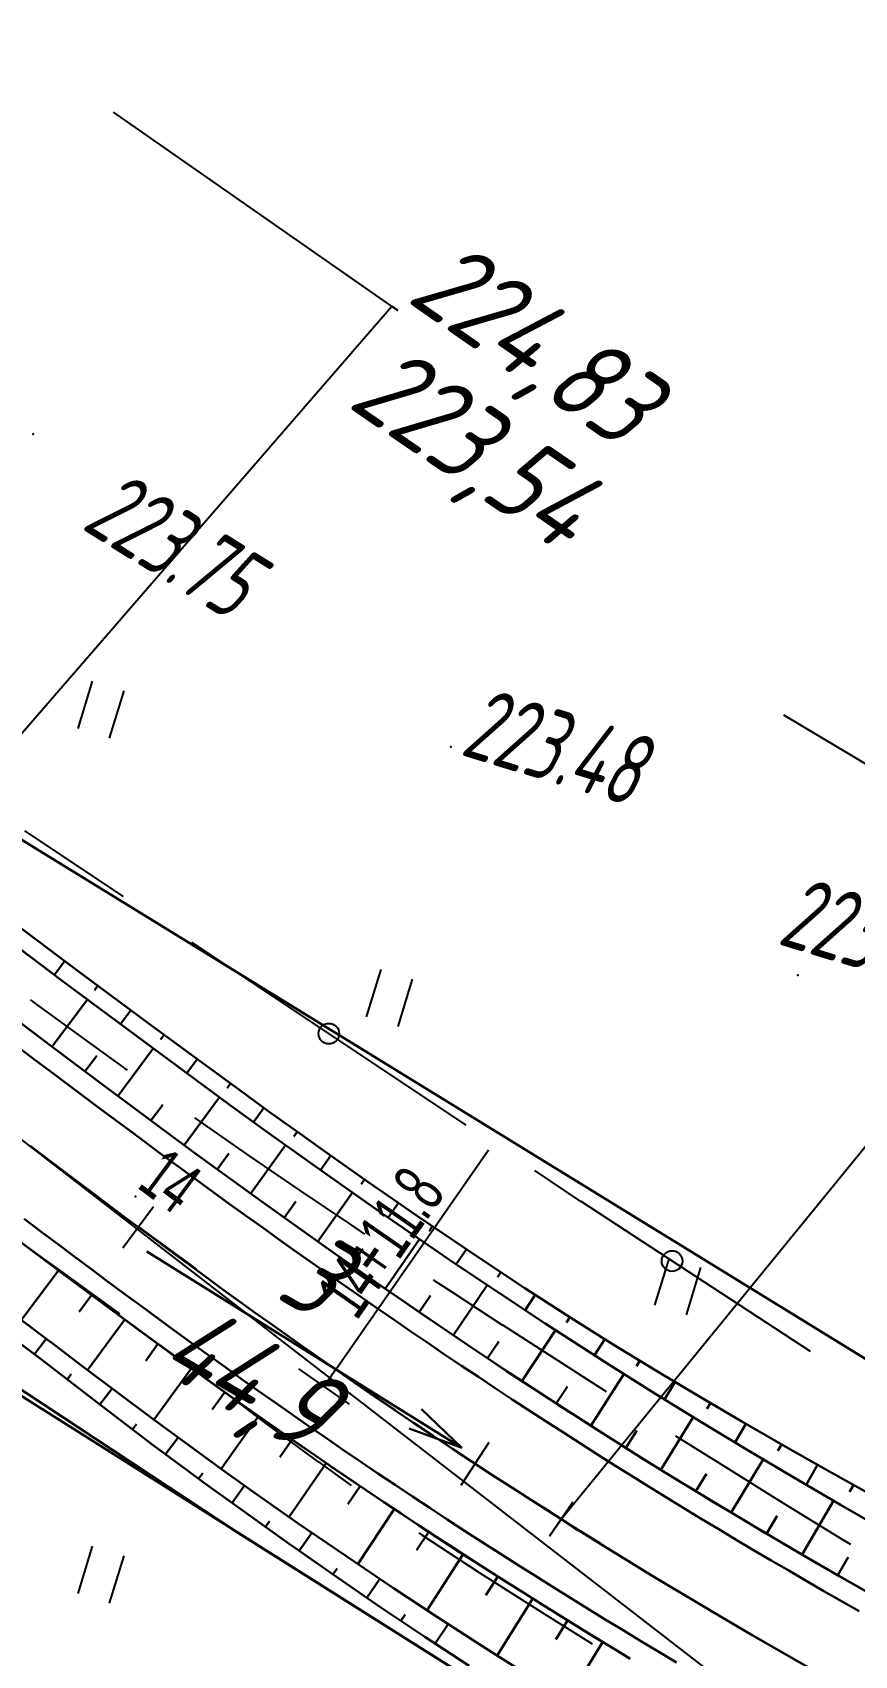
# Model space of a CAD drawing. Header units: millimetres. Extents: x -1799 to 6962, y -1020 to 4121.
# Drawn here: x -483.9 to -444, y 3369.6 to 3448.4 of the extents above; entities that cross this region are included whole.
import ezdxf
from ezdxf import colors
from ezdxf.entities.mleader import LeaderData, LeaderLine
from ezdxf.math import Vec2, Vec3

# ---------------------------------------------------------------- set-up
doc = ezdxf.new("R2010")
doc.units = ezdxf.units.MM
doc.linetypes.add('CONTI', pattern=[0])
doc.linetypes.add('STROT', pattern=[1.7, 0.5, -1.2])
for name, color, linetype, lineweight in [('10', 1, 'Continuous', 35), ('КОПИЯ_ОСЬ_13_ОТКОСЫ', 7, 'Continuous', 30), ('КОПИЯ_ОСЬ_ГРАНИЦЫ_ПОЛОС', 7, 'Continuous', 30), ('ОСЬ_ВЕРХ_ПОКРЫТИЯ_ГРАНИЦЫ_ПОЛОС', 7, 'Continuous', 30), ('ОСЬ_ВЕРХ_ПОКРЫТИЯ_ОСЬ', 1, 'Continuous', 30), ('Отметки', 5, 'Continuous', 30), ('Уклоны ПЧ', 5, 'Continuous', 30)]:
    doc.layers.add(name, color=color, linetype=linetype, lineweight=lineweight)
for name, color, linetype in [('_Ростелеком', 6, 'Continuous'), ('PI_OTDEFAULT', 172, 'CONTI'), ('PI_TTDEFAULT', 5, 'CONTI'), ('PLN_O', 7, 'CONTI'), ('SIT_LDEFAULT', 7, 'CONTI'), ('ZAPSKDEFAULT', 7, 'CONTI'), ('КОПИЯ_ОСЬ_ТАНГЕНСЫ', 1, 'Continuous'), ('ОСЬ_ВЕРХ_ПОКРЫТИЯ_ПИКЕТЫ', 1, 'Continuous'), ('ОСЬ_ВЕРХ_ПОКРЫТИЯ_РАЗБИВКА_КРИВ', 1, 'Continuous'), ('ОСЬ_ВЕРХ_ПОКРЫТИЯ_ТАНГЕНСЫ', 1, 'Continuous'), ('разметка', 7, 'Continuous')]:
    doc.layers.add(name, color=color, linetype=linetype)
doc.styles.add('eskd', font='spds.shx', dxfattribs={"width": 1.2, "oblique": 15})
doc.styles.get("Standard").update_dxf_attribs({"font": 'arial.ttf'})
doc.styles.add('STYLE1', font='romand.shx', dxfattribs={"width": 0.9})
doc.styles.add('ГОСТ', font='', dxfattribs={"oblique": 15, "height": 4})
doc.styles.get('ГОСТ').set_extended_font_data('GOST type A')
doc.linetypes.add('кабель_связи_проект.', pattern='A,10,-1,["/",STYLE1,S=3,R=0,X=0,Y=-1.5],-4.1', length=15.1)

# ---------------------------------------------------------------- blocks, each defined once
blk = doc.blocks.new('BL_2011')
at = {"color": 0}
for p, q in [((0, 0), (0, 2.4)), ((1.6, 0), (1.6, 2.4))]:
    blk.add_line(p, q, dxfattribs=at)
blk = doc.blocks.new('_None')
blk = doc.blocks.new('Крест')
at = {"layer": 'Отметки'}
for points in [[(0, 1), (0, -1)], [(-1, 0), (1, 0)]]:
    blk.add_lwpolyline(points, dxfattribs=at)
blk = doc.blocks.new('Стрелка')
at = {"layer": 'Уклоны ПЧ', "ltscale": 2}
for points in [[(-0.02342005360436872, -0.04794833697465961), (-0.02342005360436872, 17.97170368749525)], [(-0.02342005360436872, -0.04794833697465961), (-0.5784949510263147, 2.621650927669716)], [(-0.02342005360436872, -0.04794833697465961), (0.5316548438175772, 2.621650927669716)]]:
    blk.add_lwpolyline(points, dxfattribs=at)

msp = doc.modelspace()

# ---------------------------------------------------------------- linework, layer by layer
at = {"layer": '10'}
for points in [[(-1127.044035623481, 3748.853480735247), (-1082.584035623519, 3724.793480734726), (-1040.334035623519, 3713.903480735061), (-945.9640356234067, 3701.783480734949), (-821.164035623593, 3695.803480735433), (-801.8740356235558, 3692.213480734651), (-802.5440356234812, 3689.663480734837), (-744.5440356234812, 3662.453480734875), (-623.344035623295, 3533.8734807348), (-488.3940356235744, 3411.683480735322), (-417.2740356234626, 3367.923480734614), (-360.3940356235744, 3343.983480735135), (-65.03403562370477, 3344.8734807348)], [(-292.8940356235744, 3314.103480735247), (-344.7340356234254, 3319.753480734688), (-352.2740356234626, 3320.573480734986), (-411.164035623593, 3343.133480735508), (-413.7040356236303, 3334.31348073521), (-420.2240356236489, 3338.423480734614), (-418.4240356233695, 3343.833480734763), (-451.844035623295, 3361.683480735322), (-499.7340356234254, 3391.903480735061), (-538.6840356236116, 3423.593480734539), (-636.5140356236861, 3515.243480734912), (-636.5140356236861, 3515.243480734912), (-707.1340356233322, 3591.213480734651), (-744.2240356236489, 3631.303480735433), (-771.1140356233136, 3652.853480735247), (-773.6540356233509, 3647.183480735322), (-777.2440356236675, 3649.833480734763)]]:
    msp.add_lwpolyline(points, dxfattribs=at)
at = {"layer": '_Ростелеком', "linetype": 'кабель_связи_проект.', "lineweight": 40, "ltscale": 0.25}
msp.add_lwpolyline([(-948.5302202035, 3678.474030340475), (-823.7066648495584, 3672.227009011817), (-802.844035623586, 3667.693480735098), (-774.3940356235744, 3654.573480734986), (-771.1140356126616, 3652.853480759461), (-744.0636659028733, 3631.703854776372), (-653.9126219108202, 3534.93125794587), (-613.1441600457092, 3493.635323407513), (-571.1658693935515, 3454.304877544207), (-538.3675685734397, 3423.835414310371), (-499.7591154330203, 3392.664116248873), (-473.8565671725864, 3375.57403624655), (-451.8440356216943, 3361.68348073439), (-428.9018793791383, 3349.429815595423), (-411.164035623593, 3343.133480735508), (-385.1098188510132, 3333.152446087835), (-352.0277874414078, 3321.936123875354), (-297.633610854673, 3315.250894390431)], dxfattribs=at)
at = {"layer": 'PI_TTDEFAULT', "color": 5}
for p in [(-483.838299623565, 3428.929215735209, 223.755), (-463.5582996235953, 3413.749215735507, 223.48), (-446.7082996235604, 3402.659211734695, 223.777), (-478.868299623593, 3391.909211734695, 223.545), (-458.548299623586, 3384.059212735307, 223.406)]:
    msp.add_point(p, dxfattribs=at)
at = {"layer": 'PLN_O'}
for p, q in [((-484.2582996235487, 3409.669213734952), (-479.4682996235697, 3406.479210735683)), ((-476.1382996235534, 3404.259217735765), (-462.8282996235557, 3395.379212735606)), ((-459.4982996235976, 3393.169213734952), (-457.2582996235487, 3391.669213734952)), ((-457.2482996235976, 3391.679215735209), (-446.118299623593, 3384.399216735189))]:
    msp.add_line(p, q, dxfattribs=at)
for centre in [(-469.478299623579, 3399.819214735565), (-452.8182996236046, 3388.779213735287)]:
    msp.add_circle(centre, 0.5, dxfattribs=at)
at = {"layer": 'SIT_LDEFAULT', "color": 7}
for p, q in [((-481.0682996236046, 3399.359215734911), (-483.9682996235697, 3401.45921473523)), ((-479.2482996235976, 3398.049218735111), (-481.0682996236046, 3399.359215734911)), ((-475.728299623579, 3395.559212735307), (-475.978299623579, 3395.729210735683)), ((-473.3082996235953, 3393.869217735169), (-475.728299623579, 3395.559212735307)), ((-470.868299623593, 3392.199212734972), (-473.3082996235953, 3393.869217735169)), ((-468.4182996235813, 3390.549218735111), (-470.868299623593, 3392.199212734972)), ((-485.0382996235767, 3390.109215734911), (-482.368299623593, 3388.20921473523)), ((-467.728299623579, 3390.079216734891), (-468.4182996235813, 3390.549218735111)), ((-482.368299623593, 3388.20921473523), (-479.8782996236023, 3386.389214735863)), ((-463.4982996235976, 3387.26921173503), (-464.3982996235627, 3387.859215734911)), ((-461.0282996235674, 3385.649216735189), (-463.4982996235976, 3387.26921173503)), ((-479.8782996236023, 3386.399216735189), (-479.6382996235534, 3386.219216735487)), ((-458.548299623586, 3384.059212735307), (-461.0282996235674, 3385.659211734695)), ((-476.4382996236, 3383.809212735307), (-474.9482996235511, 3382.689217735467)), ((-455.9982996235976, 3382.429215735209), (-458.548299623586, 3384.059212735307)), ((-474.9382996236, 3382.699212734972), (-472.4682996235697, 3380.849213735585)), ((-472.4682996235697, 3380.849213735585), (-469.9882996235883, 3379.01921173503)), ((-450.3282996235557, 3378.839211735328), (-452.6282996236023, 3380.279213735287)), ((-469.978299623579, 3379.029213735287), (-468.3882996235534, 3377.879212735606)), ((-447.4182996235813, 3377.01921173503), (-450.3282996235557, 3378.839211735328)), ((-444.5282996235674, 3375.249215735507), (-447.4182996235813, 3377.01921173503)), ((-465.118299623593, 3375.579216734891), (-464.9482996235511, 3375.469216735487)), ((-464.9482996235511, 3375.469216735487), (-462.1882996236, 3373.659211734695)), ((-444.1382996235534, 3375.01921173503), (-444.5282996235674, 3375.249215735507)), ((-462.1882996236, 3373.659211734695), (-459.1282996236023, 3371.70921473523)), ((-459.1282996236023, 3371.70921473523), (-456.6982996235511, 3370.189217735467))]:
    msp.add_line(p, q, dxfattribs=at)
at = {"layer": 'КОПИЯ_ОСЬ_13_ОТКОСЫ'}
for points in [[(-526.3887497022715, 3436.393986142625), (-516.9778305128184, 3428.764210141649), (-513.0917068555918, 3425.66864434575), (-509.1887832716075, 3422.584934628953), (-506.0565200880137, 3420.123798764695), (-503.6667648389903, 3418.326160825242), (-488.7891861036387, 3407.191776669969), (-482.4212661817637, 3402.39114800786), (-479.2432571485606, 3400.015690244188), (-474.3141189649668, 3396.382236875047), (-472.4819656446543, 3395.05324212407), (-469.6921096876231, 3393.05699578618), (-466.8846145704356, 3391.085621274461), (-463.40814362317, 3388.699283994188), (-461.1966262891856, 3387.212864316453), (-458.9716812208262, 3385.746647275438), (-455.8853164747325, 3383.754948056688), (-453.6607376173106, 3382.352054990281), (-451.4236465528575, 3380.969181455125), (-449.17425690442, 3379.606388486375), (-446.9127212598887, 3378.263828671922), (-444.6392532423106, 3376.9415935645), (-442.3540359571543, 3375.639805234422)], [(-526.3887138196933, 3436.393987644848), (-516.9778251478183, 3428.764226902661), (-513.0917167493808, 3425.668645847973), (-509.1887626478183, 3422.584905613598), (-506.0565604993808, 3420.12378500813), (-503.6667899915683, 3418.326177586255), (-488.7892265150058, 3407.191778172192), (-482.4213065931308, 3402.391180027661), (-479.2432060071933, 3400.015691746411), (-474.3141288587558, 3396.382268894848), (-472.4819755384433, 3395.053228367505), (-469.6920585462558, 3393.057012547192), (-466.8845634290683, 3391.085638035473), (-463.4081229993808, 3388.699285496411), (-461.1965751478183, 3387.212835301098), (-458.9717216321933, 3385.746648777661), (-455.8852958509433, 3383.754949558911), (-453.6606864759433, 3382.352056492505), (-451.4236259290683, 3380.969182957348), (-449.1742362806308, 3379.606389988598), (-446.9127616712558, 3378.263860691723), (-444.6392021009433, 3376.941595066723), (-442.3540458509433, 3375.639776219067)], [(-526.47332781142, 3422.382698662964), (-519.4556276161074, 3416.796639092651), (-515.1174928504824, 3413.389900811401), (-509.1886598426699, 3408.771736748901), (-491.2955934364199, 3394.940804131714), (-487.7129518348574, 3392.19233001062), (-485.3134157020449, 3390.366463311401), (-483.3053590614199, 3388.850838311401), (-480.6793824989199, 3386.890389092651), (-478.0410768348574, 3384.946602471558), (-473.9404908973574, 3381.99164641687), (-471.5652467567324, 3380.321114190308), (-469.1744996864199, 3378.672920830933), (-467.1699830848574, 3377.317207940308), (-465.1547242957949, 3375.97748626062), (-463.1288453895449, 3374.653877862183), (-461.0924684364199, 3373.346382744995), (-459.0458375770449, 3372.05512297937), (-456.9889528114199, 3370.78022063562), (-454.9220582801699, 3369.521675713745)], [(-524.995304011265, 3417.086141037208), (-521.4335822095072, 3414.288777755958), (-517.8642462720072, 3411.50912992881), (-513.097095393101, 3407.825719284278), (-497.5142249097025, 3395.898641037208), (-491.9523505200541, 3391.617085861427), (-488.7506293286478, 3389.172902511817), (-483.0905951489603, 3384.921254562599), (-482.9272650708353, 3384.801000045997), (-481.473071955601, 3383.695088791114), (-478.005542658726, 3381.099416183692), (-474.5080451001322, 3378.54428617881), (-473.6768378247416, 3377.947835373146), (-473.2600897778666, 3377.650655197364), (-470.9667853345072, 3376.04607145713), (-468.6591376294291, 3374.462209152442), (-466.337329768101, 3372.899190353614), (-464.1981390942728, 3371.491689132911), (-462.0473517407572, 3370.102010177833), (-459.8850592602885, 3368.730275558692)], [(-524.99530046767, 3417.086128838745), (-521.433532889545, 3414.288765557495), (-517.864196952045, 3411.509102471558), (-513.097107108295, 3407.825691827026), (-497.5142213661074, 3395.898628838745), (-491.9523317176699, 3391.617073662964), (-488.7506715614199, 3389.172920830933), (-483.0906373817324, 3384.921272881714), (-482.9273073036074, 3384.800972588745), (-481.4730836707949, 3383.695076592651), (-478.0055543739199, 3381.099434502808), (-474.5079957801699, 3378.544319756714), (-473.6768190223574, 3377.947823174683), (-473.2600709754824, 3377.650642998901), (-470.9667360145449, 3376.046089776245), (-468.6591188270449, 3374.462227471558), (-466.3373414832949, 3372.899178155151), (-464.1981813270449, 3371.491707452026), (-462.0473024207949, 3370.10199797937), (-459.8850709754824, 3368.730293877808)], [(-485.0907455518809, 3405.447880185594), (-481.5119491651622, 3402.761295712938), (-478.1410842969981, 3400.254291928758), (-474.7581802442637, 3397.763569272508), (-473.803895576295, 3397.068302548875), (-472.3716140821543, 3396.030903256883), (-470.7776809766856, 3394.887821591844), (-469.5812088087168, 3394.036228574266), (-467.5842605665293, 3392.629200376024), (-466.383485420045, 3391.793720639695), (-465.1812149122325, 3390.964176572313), (-462.1751113966075, 3388.93036309575), (-459.9595352247325, 3387.464634335985), (-457.7307144239512, 3386.019169248094), (-455.6699844434825, 3384.734592832078), (-453.5986648634043, 3383.467228330125), (-451.5168472364512, 3382.217106259813), (-449.4247146680918, 3380.984348691453), (-447.3223892286387, 3379.769047177781), (-445.2100540235606, 3378.571262753953), (-443.08783112317, 3377.391117490281)], [(-482.2919174268809, 3403.346821225633), (-482.79681549817, 3402.674259580125)], [(-480.6908279493418, 3402.148289121141), (-480.8583999708262, 3401.923557675828)], [(-482.9215507337558, 3399.18335532063), (-481.1981620618808, 3401.476934422192)], [(-479.086122138795, 3400.954594052781), (-479.5903335645762, 3400.275120175828)], [(-477.4786697462168, 3399.764591611375), (-477.6462112501231, 3399.537723935594)], [(-481.3225517103183, 3397.981939305005), (-480.7480888196933, 3398.746465672192)], [(-479.7195243665683, 3396.786016453442), (-478.0028495618808, 3399.101385105786)], [(-475.8685012891856, 3398.578281796922), (-476.3691726759043, 3397.897083676805)], [(-474.2547622755137, 3397.396793759813), (-474.4207168653575, 3397.169041074266)], [(-478.1129569837558, 3395.594854344067), (-477.5406913587558, 3396.366643894848)], [(-476.5063896009433, 3394.403692234692), (-474.7831229993808, 3396.727972019848)], [(-472.635926826295, 3396.22235528325), (-473.1380325391856, 3395.529133237352)], [(-471.0115676954356, 3395.055546201219), (-471.1778274610606, 3394.823688901414)], [(-474.8940849134433, 3393.220281590161), (-474.3262138196933, 3393.999883640942)], [(-473.2745780775058, 3392.04663657063), (-471.5768241712558, 3394.401433933911)], [(-469.3820816114512, 3393.895924008836), (-469.8795181348887, 3393.189930356492)], [(-467.7471328809825, 3392.743961728563), (-467.9129654005137, 3392.508625424852)], [(-471.6495780775058, 3390.880865086255), (-471.0873222181308, 3391.668523777661)], [(-470.0188407728183, 3389.72290610188), (-468.3382987806308, 3392.101690281567)], [(-466.1053482130137, 3391.601810849656), (-466.5975051954356, 3390.88853875493)], [(-466.7367362806308, 3387.436529148755), (-465.0813407728183, 3389.847784031567)], [(-464.4546524122325, 3390.472599423875), (-464.6165176466075, 3390.233372128953)], [(-468.3807792493808, 3388.575506199536), (-467.8253593275058, 3389.37183188313)], [(-462.7981582716075, 3389.351902402391), (-463.292665107545, 3388.620945371141)], [(-482.6001588661074, 3388.321907647339), (-484.4065553504824, 3385.909737237183)], [(-463.4387626478183, 3385.173040379223), (-461.7898368665683, 3387.608709324536)], [(-461.1361404493418, 3388.239414609422), (-461.2984939649668, 3387.994114316453)], [(-480.9970094520449, 3387.126167901245), (-481.5960084754824, 3386.31977141687)], [(-465.0911063978183, 3386.299871433911), (-464.5391044446933, 3387.103460301098)], [(-459.4646316602793, 3387.141178525438), (-459.9541641309825, 3386.390507138719)], [(-479.3892213661074, 3385.936653741089), (-481.1956178504824, 3383.485115655151)], [(-457.7856460645762, 3386.054447568406), (-457.9471145704356, 3385.803104794969)], [(-460.1114921400058, 3382.953069676098), (-458.4823417493808, 3385.43091391438)], [(-484.4664191235697, 3384.773534225685), (-483.4852484692728, 3384.050740646583), (-480.7437628735697, 3381.929463791114), (-477.9847601880228, 3379.831029342872), (-476.3453558911478, 3378.604543136817), (-475.517993830601, 3377.999425338966), (-474.2685126294291, 3377.100484298927), (-471.5649909009135, 3375.168996261817), (-469.2646979321635, 3373.556722091896), (-466.9500006665385, 3371.965230392677), (-464.8118170727885, 3370.538075851661), (-462.6618231763041, 3369.128774093849)], [(-483.7627142895853, 3384.255147384864), (-483.2073859204447, 3385.008992599708)], [(-477.7754518348574, 3384.755196221558), (-478.3689576942324, 3383.931648858276)], [(-461.7788505384433, 3384.05737875813), (-461.2347831556308, 3384.872991551098)], [(-456.0897232130137, 3384.9943279395), (-456.5801101759043, 3384.2033123145)], [(-476.1528932411074, 3383.58588469812), (-477.9658815223574, 3381.070076592651)], [(-454.3862930372325, 3383.946354306688), (-454.5479446485606, 3383.681583798875)], [(-482.1782416333353, 3383.034871505958), (-481.9872015942728, 3383.281682419044)], [(-456.7543144056308, 3380.778326023755), (-455.1517753431308, 3383.289251316723)], [(-452.6756912305918, 3382.910099423875), (-453.1881424024668, 3382.057621396531)], [(-480.5937689770853, 3381.814443039161), (-480.0021857251322, 3382.586339401466)], [(-474.5303346473574, 3382.416634209839), (-475.1345826942324, 3381.578011162964)], [(-458.4365653821933, 3381.859991062817), (-457.8990897962558, 3382.689641941723)], [(-472.9011842567324, 3381.256538994995), (-474.7089235145449, 3378.689339287964)], [(-453.3680839368808, 3378.649236668286), (-451.7915458509433, 3381.194707859692)], [(-450.9580398634043, 3381.885563291063), (-451.1269241407481, 3381.600223935594)], [(-479.0034674634135, 3380.601628708107), (-478.8075140942728, 3380.8598684542)], [(-455.0647392103183, 3379.708074558911), (-454.5362968275058, 3380.548650730786)], [(-449.2334304884043, 3380.872806943406), (-449.7644668653575, 3379.961338437547)], [(-477.4061163891947, 3379.398137497169), (-476.7983893384135, 3380.2104543917)], [(-471.2621461707949, 3380.110359795776), (-471.8591920692324, 3379.250740655151)], [(-447.50189362317, 3379.871891416063), (-447.6768203809825, 3379.566868222703)], [(-469.6159059364199, 3378.974739678589), (-471.4109498817324, 3376.35443938562)], [(-449.9532890150058, 3376.566228855786), (-448.4036063978183, 3379.145818699536)], [(-445.7635513380137, 3378.882877744188), (-446.3117385938731, 3377.91165582036)], [(-475.8003424634135, 3378.205922531349), (-475.6006964673197, 3378.478871750099)], [(-451.6641044446933, 3377.601934422192), (-451.1444511243808, 3378.453985203442)], [(-474.1782416333353, 3377.035970138771), (-473.5773505200541, 3377.876897262794)], [(-467.9619752723574, 3377.850105889526), (-468.5543824989199, 3376.97260344812)], [(-444.01849518567, 3377.90579644536), (-444.1989761427012, 3377.580814755906)], [(-466.3007203895449, 3376.736519463745), (-468.0770875770449, 3374.067513116089)], [(-446.5105399915683, 3374.529607762036), (-444.9884452650058, 3377.142889012036)], [(-472.5526923169291, 3375.870809005958), (-472.3525885571635, 3376.151265548927)], [(-448.2353935071933, 3375.542119969067), (-447.7246513196933, 3376.405462254223)], [(-470.9208868970072, 3374.714436935646), (-470.305347346226, 3375.588979171974)], [(-464.6321412879824, 3375.633858330933), (-465.2184449989199, 3374.740303643433)], [(-462.9563600379824, 3374.542183526245), (-464.7120973426699, 3371.827522881714)], [(-444.7789726087558, 3373.528875340161), (-444.2775077650058, 3374.403326023755)], [(-469.2817267407572, 3373.56853239463), (-469.0784186352885, 3373.861348556739)], [(-467.6352423657572, 3372.433156418067), (-467.0086859692728, 3373.348042892677)], [(-461.2733766395449, 3373.461617119995), (-461.8527223426699, 3372.552864678589)], [(-459.5834352332949, 3372.39203704187), (-461.3156129676699, 3369.634956963745)], [(-465.9781378735697, 3371.313344406349), (-465.7728156079447, 3371.620717453224)], [(-464.3114813794291, 3370.207814621192), (-463.6855048169291, 3371.158162521583)], [(-457.8864137489199, 3371.333687432495), (-458.4578248817324, 3370.410835869995)], [(-456.1825563270449, 3370.286446221558), (-457.8903199989199, 3367.487068780151)]]:
    msp.add_lwpolyline(points, dxfattribs=at)
at = {"layer": 'КОПИЯ_ОСЬ_ГРАНИЦЫ_ПОЛОС'}
for points in [[(-484.0610362747011, 3389.419752380264), (-483.2573539872737, 3388.814787512099), (-482.4522748653744, 3388.210942909506), (-481.6457335198556, 3387.608311070514), (-480.8376649748152, 3387.006984981162), (-480.0280046962635, 3386.407058124815), (-479.2166886259129, 3385.808624515695), (-478.4036532130467, 3385.211778715638), (-477.5888354483959, 3384.616615848069), (-476.7721728969391, 3384.023231626873), (-475.9536037325652, 3383.431722375018), (-475.133066771019, 3382.842185032939), (-474.3105015026722, 3382.254717190203), (-473.4858481313186, 3381.669417102275), (-472.6590476042675, 3381.086383694236), (-471.8300427230333, 3380.505717353349), (-470.9988375455632, 3379.927557968919), (-470.1656575122233, 3379.352130698425), (-469.3305645769487, 3378.779481205543), (-468.4935688740716, 3378.209616442596), (-467.654679687801, 3377.642542733264), (-466.8139063282779, 3377.078266372358), (-465.9712581219119, 3376.516793615569), (-465.1267444177556, 3375.958130697173), (-464.2803745852052, 3375.402283809532), (-463.4321580143205, 3374.849259124522), (-462.5821041164945, 3374.299062773039), (-461.730222320437, 3373.751700861764), (-460.8765220781406, 3373.207179461991), (-460.0210128620292, 3372.665504619864), (-459.163704163997, 3372.126682340552), (-458.304605493895, 3371.590718600352), (-457.4437263826749, 3371.057619348553), (-456.5810763827958, 3370.527390500915), (-455.7166650648196, 3370.000037935947), (-454.8505020176435, 3369.47556750608)], [(-468.1616887849141, 3388.389383907815), (-468.1275918804367, 3388.366288619501), (-467.3361792883279, 3387.833717099776), (-466.5435501194643, 3387.303923519713), (-465.7354668492535, 3386.743642394816), (-464.9255232201158, 3386.186054431287), (-464.1137280012099, 3385.63116566689), (-463.3000901879477, 3385.078982248356), (-462.4846187957937, 3384.529510295403), (-461.6673228608761, 3383.982755893295), (-460.8482114393464, 3383.438725105872), (-460.0272936074962, 3382.897423959722), (-459.2045784617567, 3382.358858449769), (-458.3800751182043, 3381.82303454486), (-457.5537927129681, 3381.289958185901), (-456.7257404019092, 3380.759635275615), (-455.8959273602723, 3380.232071692509), (-455.064362783005, 3379.707273279701), (-454.2310558844674, 3379.185245854233), (-453.396015898199, 3378.665995202412), (-452.5592520769478, 3378.149527076085), (-451.7207736929031, 3377.635847194505), (-450.8805900366187, 3377.124961255503), (-450.0387104180609, 3376.616874916864), (-449.1951441658512, 3376.111593811226), (-448.3499006272668, 3375.609123534908), (-447.5029891681243, 3375.109469653492), (-446.6544191728954, 3374.612637708348), (-445.8042000441837, 3374.118633200799), (-444.9523412031031, 3373.627461607953), (-444.0988520887822, 3373.139128372458), (-443.2437421583945, 3372.653638900642)]]:
    msp.add_lwpolyline(points, dxfattribs=at)
at = {"layer": 'КОПИЯ_ОСЬ_ТАНГЕНСЫ'}
msp.add_line((-578.3882996241355, 3467.279214735528), (-395.2782996241494, 3325.809214735788), dxfattribs=at)
at = {"layer": 'ОСЬ_ВЕРХ_ПОКРЫТИЯ_ГРАНИЦЫ_ПОЛОС', "linetype": 'Continuous'}
for points in [[(-442.6252860853183, 3372.305852879223), (-444.6721610853183, 3373.467596043286), (-446.7095146009433, 3374.645635594067), (-448.7375907728183, 3375.839849461255), (-450.7560233900058, 3377.050237644848), (-452.7646903821933, 3378.27661703938), (-454.7635917493808, 3379.518926609692), (-456.7524833509433, 3380.777166355786), (-458.7313651868808, 3382.051214207348), (-460.6999931165683, 3383.341009129223), (-462.6582450696933, 3384.646368015942), (-464.6061210462558, 3385.967351902661), (-467.7599296400058, 3388.142522801098), (-469.3773612806308, 3389.270635594067), (-472.7214774915683, 3391.648443211255), (-476.0417899915683, 3394.059270847973), (-480.5854911634433, 3397.428106297192), (-482.9709892103183, 3399.220403660473), (-486.1487235853183, 3401.625493992505)], [(-443.7357921182029, 3371.783071898309), (-444.5937972319571, 3372.270204109524), (-445.4501760452895, 3372.760189713364), (-446.3049190690708, 3373.253023284872), (-447.1580168320997, 3373.748699361843), (-448.0094598814812, 3374.247212450405), (-448.859238782743, 3374.748557026883), (-449.7073441196608, 3375.252727536869), (-450.5537664945787, 3375.759718392429), (-451.3984965287582, 3376.269523979549), (-452.2415248618545, 3376.782138644171), (-453.0828421525857, 3377.297556710814), (-453.9224390785585, 3377.815772465815), (-454.7603063366168, 3378.336780164776), (-455.5964346423771, 3378.860574038153), (-456.4308147311876, 3379.387148281013), (-457.2634373573728, 3379.91649705862), (-458.0942932951348, 3380.448614503642), (-458.9233733377096, 3380.983494724532), (-459.7506682985604, 3381.521131788765), (-460.5761690107083, 3382.061519740534), (-461.3998663268776, 3382.604652596091), (-462.2217511200779, 3383.150524332573), (-463.0418142832841, 3383.699128901971), (-463.8600467294073, 3384.250460225542), (-464.6764393921967, 3384.804512197536), (-465.4909832252797, 3385.361278673087), (-466.3036692029764, 3385.920753488702), (-467.1144884782752, 3386.482930549805), (-467.9196135822767, 3387.037052783568), (-468.7233066398094, 3387.593972901267), (-469.5256176482853, 3388.153599377175), (-470.3265975017475, 3388.715841097211), (-471.1262979605144, 3389.280607339379), (-471.9247716198061, 3389.847807770048), (-472.7220718800872, 3390.417352413212), (-473.518252916072, 3390.989151660738), (-474.3133696473869, 3391.563116230455), (-475.107477707983, 3392.139157171746), (-475.9006334167989, 3392.717185835739), (-476.6928937479297, 3393.297113870655), (-477.4843163012902, 3393.878853191075), (-478.2749592733944, 3394.462315973279), (-479.0648814279321, 3395.047414634761), (-479.854142066868, 3395.634061811877), (-480.6428010016007, 3396.222170348664), (-481.4309185237125, 3396.811653267977), (-482.2185553767977, 3397.40242377614), (-483.0057727272415, 3397.994395207998), (-483.7926321361356, 3398.587481043686), (-484.5791955304067, 3399.181594869507)]]:
    msp.add_lwpolyline(points, dxfattribs=at)
at = {"layer": 'ОСЬ_ВЕРХ_ПОКРЫТИЯ_ГРАНИЦЫ_ПОЛОС', "linetype": 'Continuous', "lineweight": 30}
for points in [[(-452.6019118704044, 3369.294850528625), (-453.4686893289527, 3369.811832281214), (-454.3337399992943, 3370.331698256929), (-455.1970542839754, 3370.854442689953), (-456.0586226050127, 3371.380059777212), (-456.9184354038061, 3371.908543689561), (-457.7764831411387, 3372.439888563392), (-458.6327562973802, 3372.974088504364), (-459.4872453726912, 3373.51113758554), (-460.3399408868772, 3374.051029847388), (-461.1908333798547, 3374.593759303366), (-462.0399134113013, 3375.139319926885), (-462.8871715610931, 3375.687705669937), (-463.7325984293911, 3376.238910446328), (-464.5761846366131, 3376.792928141926), (-465.4179208236656, 3377.349752607209), (-466.2577976518278, 3377.909377668438), (-467.0958058032174, 3378.471797113692), (-467.9319359804413, 3379.037004705903), (-468.7661789070607, 3379.604994171684), (-469.5985253277086, 3380.175759212499), (-470.4289660078557, 3380.749293496286), (-471.2574612162625, 3381.325566828636), (-472.083828820314, 3381.904384868604), (-472.9080875189011, 3382.485624838074), (-473.7302950100766, 3383.069187973079), (-474.550509789251, 3383.654976169963), (-475.3687911145298, 3384.242891972338), (-476.1851989719053, 3384.83283855432), (-476.9997940413796, 3385.424719707494), (-477.8126376628552, 3386.018439800863), (-478.6237918026945, 3386.613903794822), (-479.433319020367, 3387.211017191795), (-480.2412824356779, 3387.809686038097), (-481.0477456958524, 3388.409816888546), (-481.8527729437246, 3389.011316792493), (-482.6564287848505, 3389.614093277057), (-483.4587782564831, 3390.218054322911), (-484.2598867953839, 3390.823108343792)], [(-454.8502718688305, 3369.475428672892), (-455.7164353793396, 3369.999898336281), (-456.5808471634718, 3370.527250136633), (-457.4434976323009, 3371.057478222449), (-458.304377214421, 3371.590576711495), (-459.1634763589445, 3372.126539691736), (-460.0207855338722, 3372.665361213883), (-460.8762952290617, 3373.207035301638), (-461.7299959517459, 3373.751555946109), (-462.5818782310434, 3374.298917102081), (-463.4319326167079, 3374.849112701987), (-464.2801496767115, 3375.402136638214), (-465.1265200001853, 3375.957982778003), (-465.9710341981754, 3376.516644950409), (-466.8136829010527, 3377.078116961208), (-467.6544567596775, 3377.642392578919), (-468.4933464462429, 3378.209465545056), (-469.3303426537223, 3378.77932956667), (-470.165436097237, 3379.351978323807), (-470.9986166393119, 3379.927404861351), (-471.8298223721122, 3380.505563542632), (-472.6588278448235, 3381.086229242769), (-473.4856289494401, 3381.669262033341), (-474.3102828838364, 3382.254561535467), (-475.1328486981129, 3382.842028814753), (-475.9533861898144, 3383.431565619459), (-476.7719558693552, 3384.023074360949), (-477.5886189182256, 3384.616458098789), (-478.4034371636717, 3385.211620504421), (-479.2164730419081, 3385.808465872345), (-480.0277895607778, 3386.406899071683), (-480.8374502711722, 3387.006825546187), (-481.6455192292542, 3387.608151278843), (-482.4520609700903, 3388.210782780697), (-483.25714047162, 3388.814627072227), (-484.0608231223214, 3389.419591656339)]]:
    msp.add_lwpolyline(points, dxfattribs=at)
at = {"layer": 'ОСЬ_ВЕРХ_ПОКРЫТИЯ_ОСЬ'}
msp.add_lwpolyline([(-483.9775706612472, 3394.374540153344), (-482.4355884907327, 3393.204759612133), (-480.890204716814, 3392.039476914716), (-479.3409494628631, 3390.879346721259), (-477.7873593302411, 3389.725028466818), (-477.008795850581, 3389.150256333326), (-476.2289782400094, 3388.57718691734), (-475.4478507719086, 3388.005904232537), (-474.6653582846538, 3387.436492698652), (-473.8814462085338, 3386.869037147065), (-473.0960605933706, 3386.303622839426), (-472.3091481359352, 3385.740335483489), (-471.5206562085277, 3385.179261249875), (-470.7305328865386, 3384.62048678418), (-469.9387269774652, 3384.064099221875), (-469.1451880489385, 3383.510186199484), (-469.1451880489385, 3383.510186199484, 0.122052785526), (-334.3334549109477, 3332.010778702249)], format="xyb", dxfattribs=at)
at = {"layer": 'ОСЬ_ВЕРХ_ПОКРЫТИЯ_ПИКЕТЫ'}
for p, q in [((-479.4857202667245, 3389.428518740845), (-477.9938013815754, 3391.434554144193)), ((-479.4857202667245, 3389.428518740845), (-477.9938013815754, 3391.434554144193)), ((-463.0621866878555, 3377.891823238147), (-461.6909220736034, 3379.982190039394))]:
    msp.add_line(p, q, dxfattribs=at)
at = {"layer": 'ОСЬ_ВЕРХ_ПОКРЫТИЯ_РАЗБИВКА_КРИВ'}
for p, q in [((-469.1451880489385, 3383.510186199484), (-461.7213045968001, 3394.181922443596)), ((-470.9476101889359, 3383.545885347215), (-468.4849018247241, 3381.832681473729)), ((-469.1451880489385, 3383.510186199484), (-469.7162560068737, 3382.689283410472))]:
    msp.add_line(p, q, dxfattribs=at)
at = {"layer": 'ОСЬ_ВЕРХ_ПОКРЫТИЯ_ТАНГЕНСЫ'}
msp.add_line((-578.3882996241355, 3467.279214735528), (-395.2782996241494, 3325.809214735788), dxfattribs=at)
at = {"layer": 'разметка', "linetype": 'STROT', "lineweight": 30, "ltscale": 7}
msp.add_lwpolyline([(-644.7124232890401, 3539.457382372965), (-644.7124232894766, 3539.457382372034, 0.01084846444656764), (-599.217755925978, 3492.376214609866, 0.02603899819469037), (-521.3010764214469, 3423.363421098714, 0.004470650870625068), (-497.6532553043126, 3404.903666046833, 0.01259738339602268), (-469.1451880489385, 3383.510186199484, 0.1220527855261428), (-334.3334549109477, 3332.010778702249, 0.03627877827300437), (-244.4451578576318, 3330.033961519052), (-14.07161898488084, 3336.486587619794, -0.03749816416396387), (75.81667809774262, 3334.509770435666, -0.07973606733668659), (167.1628230187725, 3308.130665528041, -0.03749886606686302), (244.2665668807549, 3261.883219469723), (343.3399153141745, 3195.509520385799, 0.03749816413622008), (420.4436605408646, 3149.262073411991, 0.02327905670116825), (446.2272231371699, 3138.551346660045, 0.0374642772226293), (533.4049961790824, 3116.554754916963), (1022.921176643324, 3018.766647502233), (1022.921176643207, 3018.766647502233)], format="xyb", dxfattribs=at)

# ---------------------------------------------------------------- block references
at = {"layer": 'ZAPSKDEFAULT', "color": 7, "rotation": 342.9999999999999}
for p in [(-481.6482996235627, 3414.639214735863), (-467.6482996235627, 3400.639214735863), (-453.6482996235627, 3386.639214735863), (-481.6482996235627, 3372.639214735863)]:
    msp.add_blockref('BL_2011', p, dxfattribs=at)
at = {"layer": 'Отметки', "rotation": 325.4361975382441}
msp.add_blockref('Крест', (-458.1968296368632, 3376.244413177868), dxfattribs=at)
at = {"layer": 'Уклоны ПЧ', "rotation": 58.04799566087586}
msp.add_blockref('Стрелка', (-463.0458566689249, 3379.754748907325), dxfattribs=at)

# ---------------------------------------------------------------- texts
at = {"layer": 'PI_OTDEFAULT', "color": 172, "style": 'eskd', "oblique": 10, "width": 0.8}
for s, rotation, p in [('223.75', 328, (-481.548299623586, 3424.369217735169)), ('223.48', 342.9999999999999, (-463.1644306235739, 3413.378060735216)), ('223.78', 342.9999999999999, (-447.7664376235825, 3404.193751735066))]:
    msp.add_text(s, height=3.5, rotation=rotation, dxfattribs=at).set_placement(p)
at = {"layer": 'ОСЬ_ВЕРХ_ПОКРЫТИЯ_ПИКЕТЫ', "width": 0.6}
msp.add_text('14', height=2.5, rotation=323.361260144313, dxfattribs=at).set_placement((-478.8476271948512, 3392.38111712822))
at = {"layer": 'ОСЬ_ВЕРХ_ПОКРЫТИЯ_РАЗБИВКА_КРИВ', "width": 0.6}
msp.add_text('14+11.8', height=2.5, rotation=55.17526867472801, dxfattribs=at).set_placement((-468.127969548359, 3385.847977146891))
at = {"layer": 'Отметки', "color": 0, "style": 'ГОСТ', "oblique": 15}
msp.add_text('223,54', height=4, rotation=325.4283103115196, dxfattribs=at).set_placement((-468.6472564774358, 3430.304732343567, 126.574))
at = {"layer": 'Уклоны ПЧ', "style": 'ГОСТ', "oblique": 15}
for s, p in [('3', (-472.1485702483533, 3387.05061687847)), ('44,9', (-477.9280629969926, 3383.583273035859))]:
    msp.add_text(s, height=4, rotation=329.696929, dxfattribs=at).set_placement(p)

# ---------------------------------------------------------------- leaders
at = {"layer": 'Отметки', "ltscale": 0.2}
ml = msp.add_multileader_mtext('Standard', dxfattribs=at)
ml.set_content('224,83', color=256, style='ГОСТ')
ml.set_leader_properties()
ml.set_arrow_properties(name='NONE')
ml.build(insert=Vec2(0, 0))
ml.multileader.update_dxf_attribs({"text_left_attachment_type": 6, "text_right_attachment_type": 6, "dogleg_length": 0.36, "arrow_head_size": 2})
ctx = ml.context
ctx.base_point, ctx.arrow_head_size, ctx.landing_gap_size, ctx.plane_origin, ctx.plane_x_axis, ctx.plane_y_axis = Vec3(-466.1240279122318, 3434.925220523953), 2, 0, Vec3(-488.5308952507239, 3359.955015389633), Vec3(0.820303148153065, -0.5719289686055173), Vec3(0.5719289686055173, 0.820303148153065)
ctx.left_attachment, ctx.right_attachment = 6, 6
notes = []
notes.append((ctx, [(0, (1, 1, 0), (-466.4193370455669, 3435.131114952651), (0.8203031481530649, -0.5719289686055173), 0.3600000000000001, [(0, [(-494.5533083687096, 3402.675216479612)], 0, [])])]))
ctx.mtext.insert, ctx.mtext.text_direction, ctx.mtext.rotation, ctx.mtext.line_spacing_style, ctx.mtext.flow_direction = Vec3(-463.4929093689916, 3438.698966815521), Vec3(0.820303148153065, -0.5719289686055173), 5.674329842958422, 2, 5
ml = msp.add_multileader_mtext('Standard', dxfattribs=at)
ml.set_content('224,77', color=256, style='ГОСТ')
ml.set_leader_properties()
ml.set_arrow_properties(name='NONE')
ml.build(insert=Vec2(0, 0))
ml.multileader.update_dxf_attribs({"text_left_attachment_type": 6, "text_right_attachment_type": 6, "dogleg_length": 0.36, "arrow_head_size": 2})
ctx = ml.context
ctx.base_point, ctx.arrow_head_size, ctx.landing_gap_size, ctx.plane_origin, ctx.plane_x_axis, ctx.plane_y_axis = Vec3(-432.9491606594298, 3406.648337862094), 2, 0, Vec3(-437.5149944696368, 3330.136492919562), Vec3(0.8584025073798102, -0.5129767395545873), Vec3(0.5129767395545873, 0.8584025073798102)
ctx.left_attachment, ctx.right_attachment = 6, 6
notes.append((ctx, [(0, (1, 1, 0), (-433.2581855620865, 3406.833009488334), (0.8584025073798102, -0.5129767395545873), 0.3600000000000002, [(0, [(-458.1968296368632, 3376.244413177868)], 0, [])])]))
ctx.mtext.insert, ctx.mtext.text_direction, ctx.mtext.rotation, ctx.mtext.line_spacing_style, ctx.mtext.flow_direction = Vec3(-430.5892476531935, 3410.597357546364), Vec3(0.8584025073798102, -0.5129767395545873), 5.744536329106139, 2, 5
for ctx, leaders in notes:
    for number, flags, end, landing, length, lines in leaders:
        leader = LeaderData()
        leader.index, (leader.has_last_leader_line, leader.has_dogleg_vector, leader.attachment_direction) = number, flags
        leader.last_leader_point, leader.dogleg_vector, leader.dogleg_length = Vec3(end), Vec3(landing), length
        for number, points, colour, breaks in lines:
            line = LeaderLine()
            line.index, line.vertices, line.color, line.breaks = number, Vec3.list(points), colors.encode_raw_color(colour), breaks
            leader.lines.append(line)
        ctx.leaders.append(leader)

doc.saveas('drawing.dxf')
